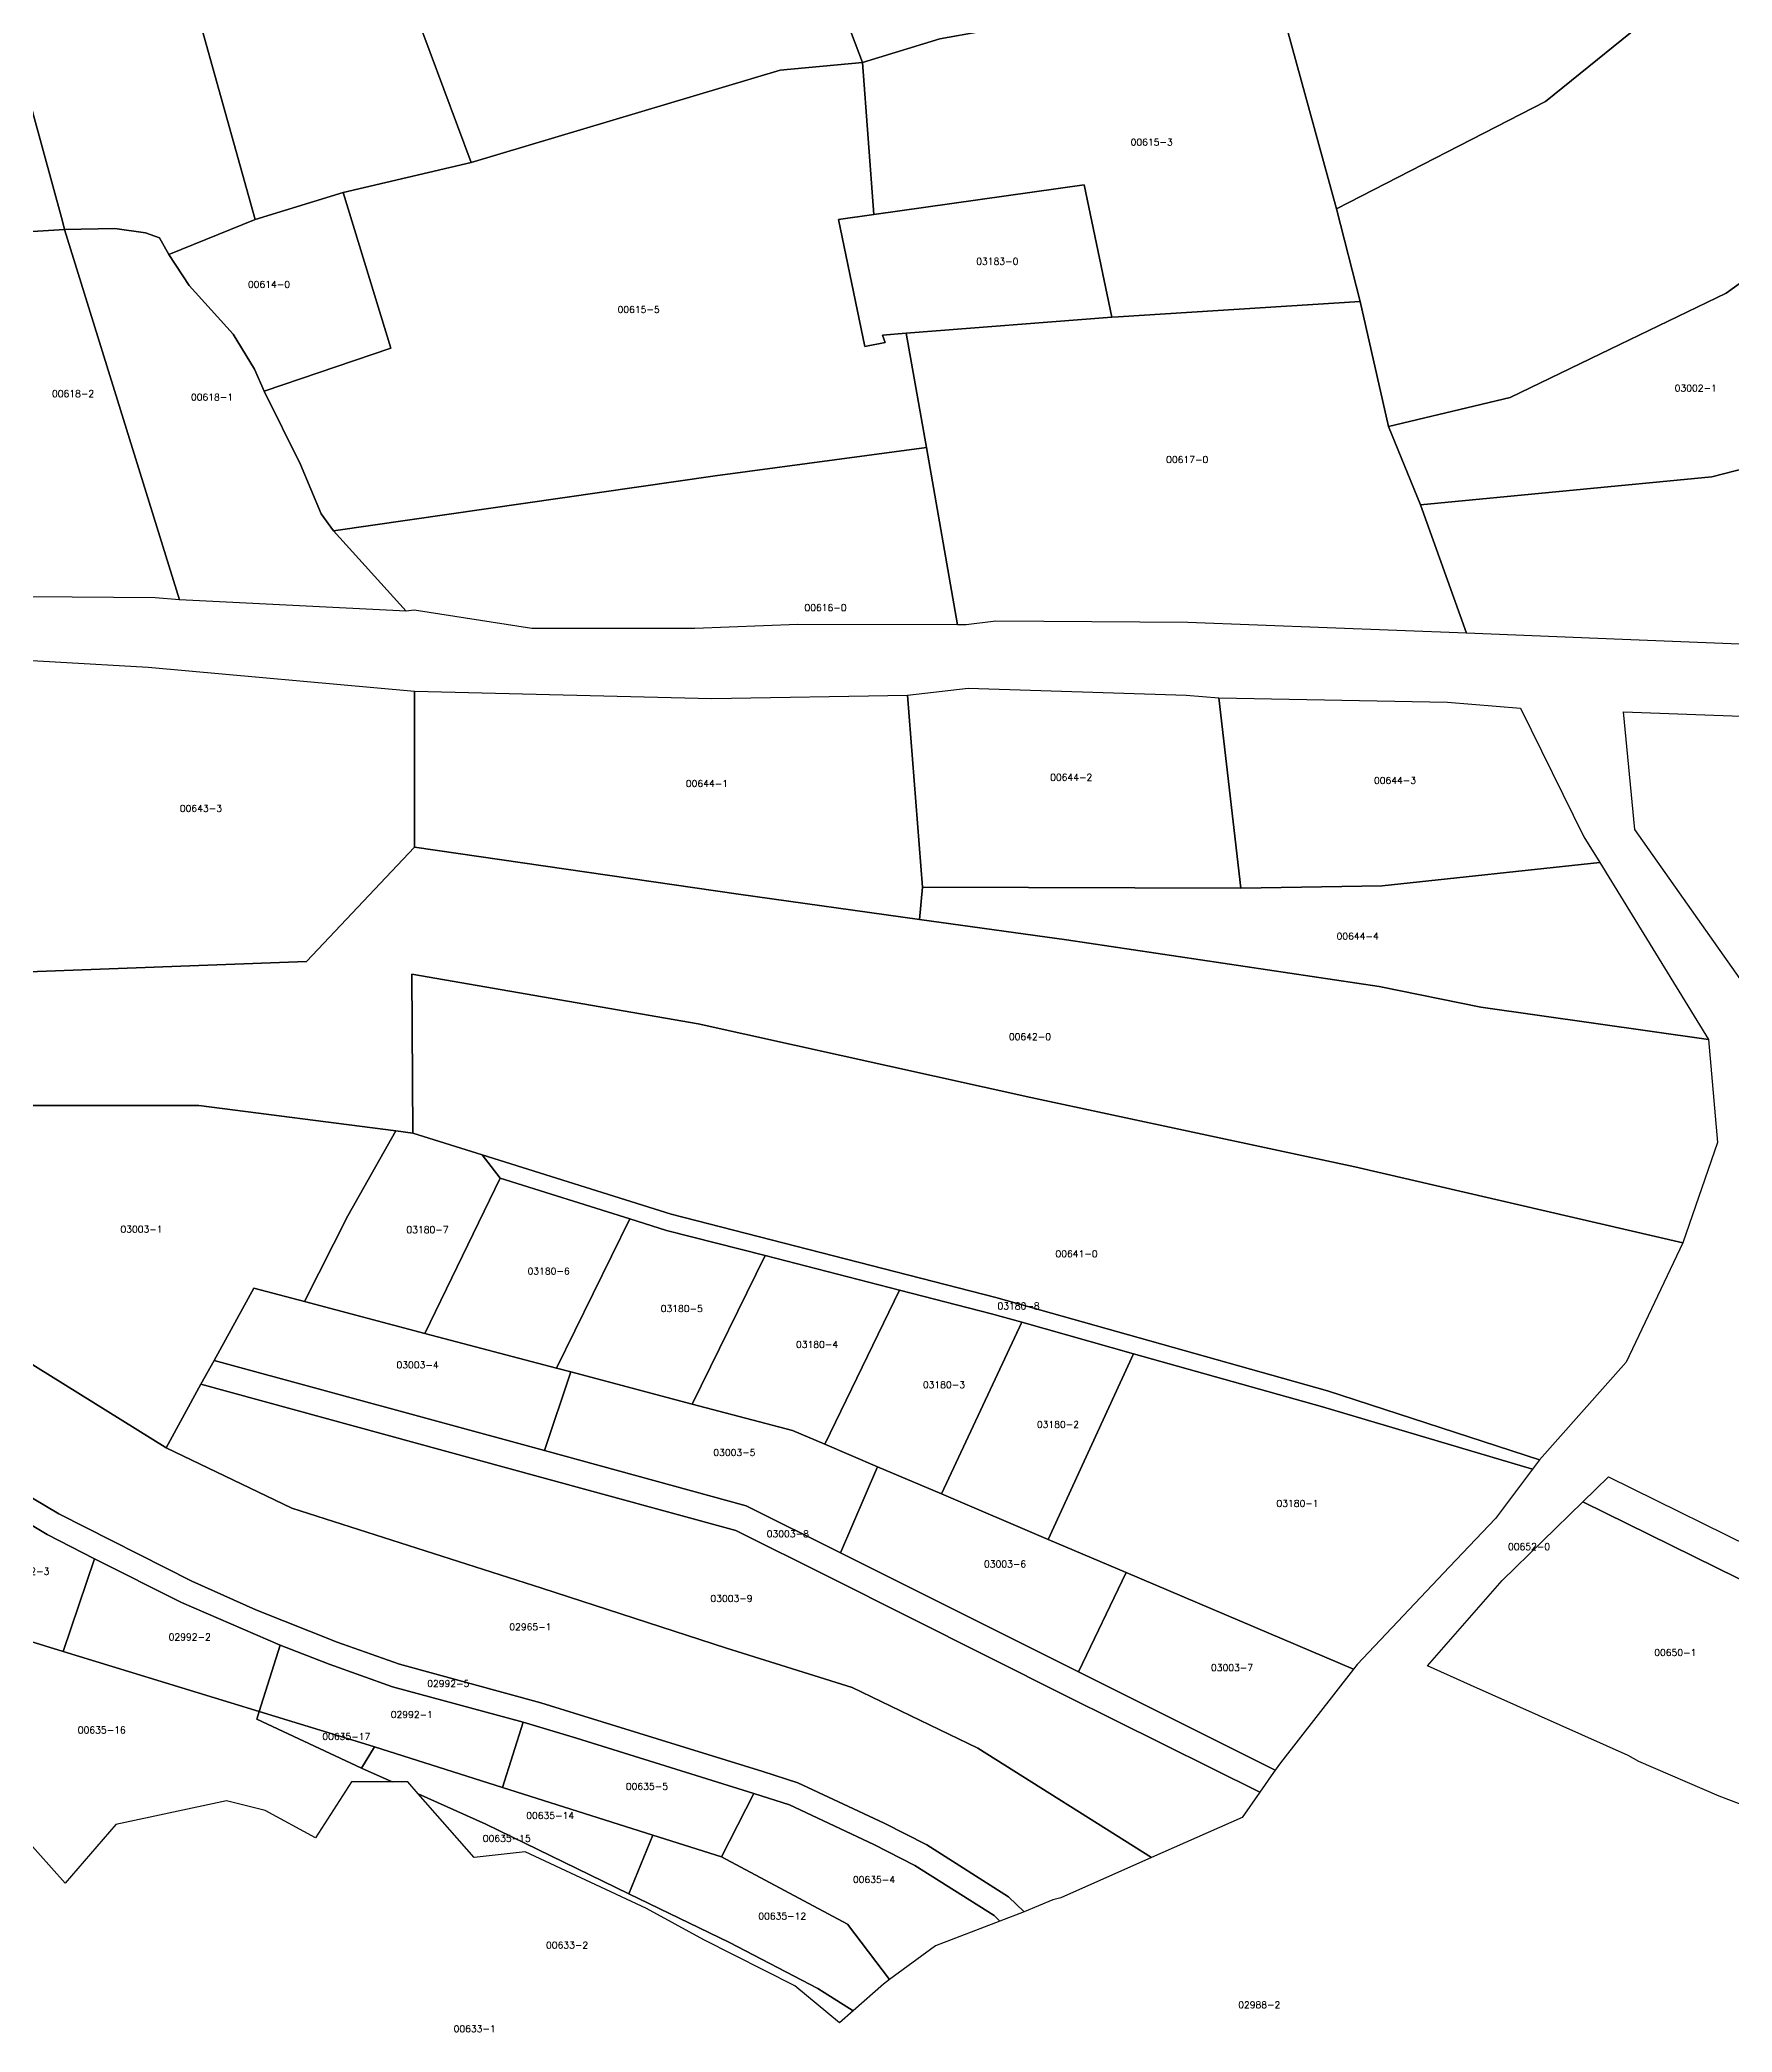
# Model space of a CAD drawing. Header units: metres. Extents: x 7423707 to 7427500, y 4706661 to 4708784.
# Drawn here: x 7424634.3 to 7424885.5, y 4706661.3 to 4706957 of the extents above; entities that cross this region are included whole.
import ezdxf

# ---------------------------------------------------------------- set-up
doc = ezdxf.new("R2010")
doc.units = ezdxf.units.M
doc.layers.add('Numrat_Parcelave', color=7, linetype='Continuous')
doc.layers.add('Parcelat_kadastrale2021', color=7, linetype='Continuous')
doc.styles.get("Standard").update_dxf_attribs({"font": 'simplex.shx'})

msp = doc.modelspace()

# ---------------------------------------------------------------- linework, layer by layer
at = {"layer": 'Parcelat_kadastrale2021'}
for points in [[(7424773.96, 4706958.27), (7424767.89, 4706957.22), (7424756.42, 4706953.69), (7424738.32, 4707001.32), (7424724.82, 4707038.64), (7424715.37, 4707062.19), (7424714.82, 4707064.23), (7424730.34, 4707072.36)], [(7424698.3, 4706938.86), (7424690.18, 4706960.61), (7424681, 4706985.99), (7424672.03, 4707016.98), (7424667.24, 4707033.89), (7424661.95, 4707049.69), (7424659.9, 4707055.2), (7424675.11, 4707058.17), (7424691.72, 4707060.39), (7424714.82, 4707064.23), (7424715.37, 4707062.19), (7424724.82, 4707038.64), (7424738.32, 4707001.32), (7424756.42, 4706953.69), (7424744.19, 4706952.54)], [(7424698.3, 4706938.86), (7424679.29, 4706934.37), (7424666.23, 4706930.4), (7424652.63, 4706979.12), (7424638.25, 4707025.39), (7424654.5, 4707032.66), (7424651.18, 4707041.44), (7424647.93, 4707050.63), (7424659.9, 4707055.2), (7424661.95, 4707049.69), (7424667.24, 4707033.89), (7424672.03, 4707016.98), (7424681, 4706985.99), (7424690.18, 4706960.61)], [(7424638.25, 4707025.39), (7424652.63, 4706979.12), (7424666.23, 4706930.4), (7424653.43, 4706925.2), (7424652.02, 4706927.66), (7424649.96, 4706928.39), (7424645.4, 4706929.03), (7424637.91, 4706928.88), (7424637.6, 4706930.15), (7424627.22, 4706967.97), (7424614.03, 4707018.23), (7424613.71, 4707019.45)], [(7424826.77, 4706931.96), (7424817.53, 4706965.71), (7424844.5, 4706988.7), (7424853.07, 4706997.14), (7424863.31, 4707025.82), (7424909.48, 4707002.86), (7424887.96, 4706977.59), (7424883.07, 4706972.07), (7424875.6, 4706962.27), (7424857.83, 4706947.88)], [(7424614.03, 4707018.23), (7424627.22, 4706967.97), (7424637.6, 4706930.15), (7424637.91, 4706928.88), (7424619.53, 4706927.76), (7424604.48, 4706926.23), (7424585.69, 4707004.7), (7424584.2, 4707010.92), (7424588.25, 4707010.38)], [(7424834.52, 4706899.67), (7424830.28, 4706918.23), (7424826.77, 4706931.96), (7424857.83, 4706947.88), (7424875.6, 4706962.27), (7424883.07, 4706972.07), (7424887.96, 4706977.59), (7424909.48, 4707002.86), (7424949.59, 4706983.89), (7424931.98, 4706957.5), (7424918.65, 4706944.37), (7424916.65, 4706942.41), (7424904.83, 4706933.94), (7424884.63, 4706919.46), (7424867.42, 4706911.15), (7424852.55, 4706903.94)], [(7424830.28, 4706918.23), (7424794.35, 4706915.95), (7424793.4, 4706915.87), (7424789.33, 4706935.55), (7424758.07, 4706931.12), (7424756.42, 4706953.69), (7424767.89, 4706957.22), (7424773.96, 4706958.27), (7424782.44, 4706959.72), (7424790.53, 4706961.11), (7424807.22, 4706963.97), (7424817.53, 4706965.71), (7424826.77, 4706931.96)], [(7424734.53, 4706892.32), (7424677.85, 4706884.17), (7424676.04, 4706886.7), (7424672.95, 4706894.04), (7424667.55, 4706904.92), (7424686.38, 4706911.29), (7424679.29, 4706934.37), (7424698.3, 4706938.86), (7424744.19, 4706952.54), (7424756.42, 4706953.69), (7424758.07, 4706931.12), (7424752.85, 4706930.38), (7424756.73, 4706911.51), (7424759.76, 4706912.11), (7424759.38, 4706913.22), (7424762.9, 4706913.49), (7424765.89, 4706896.56)], [(7424679.29, 4706934.37), (7424686.38, 4706911.29), (7424667.55, 4706904.92), (7424666.11, 4706908.19), (7424662.97, 4706913.35), (7424656.45, 4706920.6), (7424653.43, 4706925.2), (7424666.23, 4706930.4)], [(7424762.9, 4706913.49), (7424759.38, 4706913.22), (7424759.76, 4706912.11), (7424756.73, 4706911.51), (7424752.85, 4706930.38), (7424758.07, 4706931.12), (7424789.33, 4706935.55), (7424793.4, 4706915.87)], [(7424839.24, 4706888.04), (7424834.52, 4706899.67), (7424852.55, 4706903.94), (7424867.42, 4706911.15), (7424884.63, 4706919.46), (7424904.83, 4706933.94), (7424904.55, 4706907.7), (7424904.47, 4706897.9), (7424904.21, 4706897.77), (7424882.49, 4706892.17)], [(7424654.98, 4706873.92), (7424651.4, 4706874.24), (7424632.88, 4706874.37), (7424619.53, 4706927.76), (7424637.91, 4706928.88)], [(7424677.85, 4706884.17), (7424688.64, 4706872.23), (7424654.98, 4706873.92), (7424637.91, 4706928.88), (7424645.4, 4706929.03), (7424649.96, 4706928.39), (7424652.02, 4706927.66), (7424653.43, 4706925.2), (7424656.45, 4706920.6), (7424662.97, 4706913.35), (7424666.11, 4706908.19), (7424667.55, 4706904.92), (7424672.95, 4706894.04), (7424676.04, 4706886.7)], [(7424834.52, 4706899.67), (7424839.24, 4706888.04), (7424846.06, 4706869), (7424804.7, 4706870.56), (7424776.22, 4706870.74), (7424771.79, 4706870.24), (7424770.52, 4706870.24), (7424765.89, 4706896.56), (7424762.9, 4706913.49), (7424793.4, 4706915.87), (7424794.35, 4706915.95), (7424830.28, 4706918.23)], [(7424846.06, 4706869), (7424839.24, 4706888.04), (7424882.49, 4706892.17), (7424904.21, 4706897.77), (7424904.47, 4706897.9), (7424925.91, 4706908.28), (7424937.1, 4706913.7), (7424937.48, 4706913.89), (7424937.57, 4706913.75), (7424947.92, 4706917.04), (7424954.57, 4706895.46), (7424962.3, 4706864.69), (7424962.29, 4706864.69), (7424915.12, 4706866.2), (7424869.22, 4706868.02)], [(7424677.85, 4706884.17), (7424734.53, 4706892.32), (7424765.89, 4706896.56), (7424770.52, 4706870.24), (7424746.82, 4706870.26), (7424731.5, 4706869.66), (7424707.31, 4706869.68), (7424689.82, 4706872.4), (7424688.64, 4706872.23)], [(7424627.41, 4706818.24), (7424626.97, 4706822.25), (7424625.34, 4706837.94), (7424623.83, 4706851.13), (7424622.88, 4706862.03), (7424622.69, 4706865.51), (7424650.32, 4706863.92), (7424689.88, 4706860.36), (7424689.87, 4706837.2), (7424673.83, 4706820.24), (7424629.89, 4706818.59)], [(7424689.88, 4706860.36), (7424734.05, 4706859.28), (7424763.1, 4706859.78), (7424765.32, 4706831.28), (7424764.86, 4706826.47), (7424738.01, 4706830.26), (7424689.87, 4706837.2)], [(7424763.1, 4706859.78), (7424772.07, 4706860.8), (7424804.44, 4706859.78), (7424809.31, 4706859.39), (7424812.58, 4706831.13), (7424765.32, 4706831.28)], [(7424854.11, 4706857.83), (7424863.52, 4706838.77), (7424865.87, 4706834.96), (7424833.55, 4706831.49), (7424812.58, 4706831.13), (7424809.31, 4706859.39), (7424843.25, 4706858.76)], [(7424878.22, 4706778.48), (7424829.49, 4706789.78), (7424781.4, 4706800.06), (7424732.01, 4706810.98), (7424689.47, 4706818.37), (7424689.63, 4706794.77), (7424687.13, 4706795.09), (7424657.85, 4706798.89), (7424607.85, 4706798.87), (7424593.25, 4706807.48), (7424597.35, 4706814.03), (7424627.41, 4706818.24), (7424629.89, 4706818.59), (7424673.83, 4706820.24), (7424689.87, 4706837.2), (7424738.01, 4706830.26), (7424764.86, 4706826.47), (7424786.69, 4706823.47), (7424833.13, 4706816.51), (7424848.21, 4706813.47), (7424881.99, 4706808.68), (7424883.37, 4706793.38)], [(7424865.87, 4706834.96), (7424881.99, 4706808.68), (7424848.21, 4706813.47), (7424833.13, 4706816.51), (7424786.69, 4706823.47), (7424764.86, 4706826.47), (7424765.32, 4706831.28), (7424812.58, 4706831.13), (7424833.55, 4706831.49)], [(7424829.49, 4706789.78), (7424878.22, 4706778.48), (7424869.8, 4706760.79), (7424856.9, 4706746.28), (7424825.44, 4706756.53), (7424776.19, 4706770.37), (7424727.99, 4706782.74), (7424699.92, 4706791.54), (7424689.63, 4706794.77), (7424689.47, 4706818.37), (7424732.01, 4706810.98), (7424781.4, 4706800.06)], [(7424610.23, 4706774.61), (7424615.41, 4706781.03), (7424617.07, 4706786.95), (7424607.85, 4706798.87), (7424657.85, 4706798.89), (7424687.13, 4706795.09), (7424680, 4706782.47), (7424673.54, 4706769.78), (7424666.04, 4706771.76), (7424660.13, 4706761.01), (7424658.18, 4706757.51), (7424653.01, 4706748.08), (7424652.88, 4706748.14)], [(7424687.13, 4706795.09), (7424689.63, 4706794.77), (7424699.92, 4706791.54), (7424702.6, 4706788.08), (7424691.44, 4706765.05), (7424673.54, 4706769.78), (7424680, 4706782.47)], [(7424727.99, 4706782.74), (7424776.19, 4706770.37), (7424825.44, 4706756.53), (7424856.9, 4706746.28), (7424855.86, 4706744.89), (7424824.72, 4706754.14), (7424796.65, 4706762.03), (7424780.07, 4706766.69), (7424775.54, 4706767.96), (7424761.87, 4706771.47), (7424741.94, 4706776.58), (7424727.3, 4706780.33), (7424721.87, 4706782.04), (7424702.6, 4706788.08), (7424699.92, 4706791.54)], [(7424710.97, 4706759.88), (7424691.44, 4706765.05), (7424702.6, 4706788.08), (7424721.87, 4706782.04)], [(7424731.09, 4706754.56), (7424713.07, 4706759.33), (7424710.97, 4706759.88), (7424721.87, 4706782.04), (7424727.3, 4706780.33), (7424741.94, 4706776.58)], [(7424746.02, 4706750.62), (7424731.09, 4706754.56), (7424741.94, 4706776.58), (7424761.87, 4706771.47), (7424750.8, 4706748.58)], [(7424666.04, 4706771.76), (7424673.54, 4706769.78), (7424691.44, 4706765.05), (7424710.97, 4706759.88), (7424713.07, 4706759.33), (7424709.17, 4706747.64), (7424660.13, 4706761.01)], [(7424758.62, 4706745.25), (7424750.8, 4706748.58), (7424761.87, 4706771.47), (7424775.54, 4706767.96), (7424780.07, 4706766.69), (7424768.12, 4706741.21)], [(7424783.97, 4706734.47), (7424768.12, 4706741.21), (7424780.07, 4706766.69), (7424796.65, 4706762.03)], [(7424817.69, 4706700.21), (7424817.43, 4706699.84), (7424815.4, 4706696.93), (7424786.71, 4706711.21), (7424751.48, 4706728.84), (7424737.58, 4706735.78), (7424708.22, 4706743.81), (7424658.18, 4706757.51), (7424660.13, 4706761.01), (7424709.17, 4706747.64), (7424739.13, 4706739.46), (7424753.12, 4706732.47), (7424788.47, 4706714.8)], [(7424739.13, 4706739.46), (7424709.17, 4706747.64), (7424713.07, 4706759.33), (7424731.09, 4706754.56), (7424746.02, 4706750.62), (7424750.8, 4706748.58), (7424758.62, 4706745.25), (7424753.12, 4706732.47)], [(7424850.39, 4706737.59), (7424843.56, 4706730.38), (7424829.83, 4706715.88), (7424829.29, 4706715.19), (7424795.56, 4706729.54), (7424783.97, 4706734.47), (7424796.65, 4706762.03), (7424824.72, 4706754.14), (7424855.86, 4706744.89)], [(7424754.85, 4706712.5), (7424736.19, 4706718.33), (7424708.79, 4706727.21), (7424671.66, 4706739.08), (7424653.01, 4706748.08), (7424658.18, 4706757.51), (7424708.22, 4706743.81), (7424737.58, 4706735.78), (7424751.48, 4706728.84), (7424786.71, 4706711.21), (7424815.4, 4706696.93), (7424812.78, 4706693.19), (7424799.31, 4706687.24), (7424773.51, 4706703.47)], [(7424788.47, 4706714.8), (7424753.12, 4706732.47), (7424758.62, 4706745.25), (7424768.12, 4706741.21), (7424783.97, 4706734.47), (7424795.56, 4706729.54)], [(7424637.74, 4706717.83), (7424616.7, 4706724.31), (7424622.9, 4706742.59), (7424635.36, 4706735.18), (7424642.37, 4706731.57)], [(7424867.17, 4706743.77), (7424891.66, 4706731.7), (7424929.1, 4706717.77), (7424953.74, 4706708.29), (7424966.1, 4706704.12), (7424982.39, 4706698.51), (7425005.5, 4706689.63), (7425029.5, 4706679.41), (7425027.54, 4706674.81), (7425011.54, 4706681.62), (7425003.77, 4706684.93), (7424996.3, 4706687.8), (7424984.78, 4706692.23), (7424964.07, 4706699.52), (7424952.04, 4706703.58), (7424949.29, 4706704.64), (7424918.79, 4706716.27), (7424907.55, 4706720.45), (7424889.68, 4706727.1), (7424863.37, 4706740.06)], [(7424840.31, 4706715.7), (7424851.39, 4706728.38), (7424863.37, 4706740.06), (7424889.68, 4706727.1), (7424907.55, 4706720.45), (7424897.55, 4706691.04), (7424883.59, 4706696.35), (7424871.69, 4706701.51), (7424870.07, 4706702.41), (7424846.65, 4706712.83)], [(7424662.63, 4706710.22), (7424637.74, 4706717.83), (7424642.37, 4706731.57), (7424655.31, 4706725.08), (7424669.93, 4706718.78), (7424666.82, 4706708.92)], [(7424666.82, 4706708.92), (7424666.46, 4706707.78), (7424682.03, 4706700.51), (7424686.58, 4706698.46), (7424680.54, 4706698.46), (7424675.16, 4706690.16), (7424667.69, 4706694.21), (7424661.99, 4706695.66), (7424645.56, 4706692.13), (7424638, 4706683.42), (7424625.77, 4706697.11), (7424614.91, 4706704.76), (7424607.45, 4706707.04), (7424610.04, 4706720.1), (7424600.3, 4706729.32), (7424614.46, 4706725), (7424616.7, 4706724.31), (7424637.74, 4706717.83), (7424662.63, 4706710.22)], [(7424829.29, 4706715.19), (7424818.44, 4706701.28), (7424817.69, 4706700.21), (7424788.47, 4706714.8), (7424795.56, 4706729.54)], [(7424683.16, 4706703.92), (7424666.82, 4706708.92), (7424669.93, 4706718.78), (7424677.19, 4706715.92), (7424686.6, 4706712.59), (7424706.01, 4706707.32), (7424702.93, 4706697.64), (7424683.96, 4706703.67)], [(7424682.03, 4706700.51), (7424666.46, 4706707.78), (7424666.82, 4706708.92), (7424683.16, 4706703.92), (7424683.96, 4706703.67)], [(7424713.96, 4706704.94), (7424740.29, 4706696.77), (7424735.44, 4706687.35), (7424725.29, 4706690.56), (7424702.93, 4706697.64), (7424706.01, 4706707.32), (7424706.01, 4706707.32)], [(7424702.93, 4706697.64), (7424725.29, 4706690.56), (7424721.71, 4706681.87), (7424700.49, 4706692.18), (7424690.45, 4706696.71), (7424688.91, 4706698.46), (7424686.58, 4706698.46), (7424682.03, 4706700.51), (7424683.96, 4706703.67)], [(7424753, 4706662.72), (7424746.37, 4706668.21), (7424732.83, 4706675.03), (7424724.33, 4706679.69), (7424706.3, 4706688.09), (7424698.76, 4706687.26), (7424690.45, 4706696.71), (7424700.49, 4706692.18), (7424721.71, 4706681.87), (7424736.67, 4706674.64), (7424749.77, 4706667.81), (7424755.01, 4706664.5)], [(7424776.79, 4706677.81), (7424767.24, 4706674.13), (7424760.41, 4706669.12), (7424754.16, 4706677.33), (7424735.44, 4706687.35), (7424740.29, 4706696.77), (7424745.58, 4706695.07), (7424758.09, 4706689.19), (7424764.17, 4706686.08), (7424775.93, 4706678.65)], [(7424725.29, 4706690.56), (7424735.44, 4706687.35), (7424754.16, 4706677.33), (7424760.41, 4706669.12), (7424759.51, 4706668.46), (7424755.01, 4706664.5), (7424749.77, 4706667.81), (7424736.67, 4706674.64), (7424721.71, 4706681.87)]]:
    msp.add_lwpolyline(points, close=True, dxfattribs=at)
for points in [[(7425093.08, 4706794.48), (7425060.85, 4706794.05), (7425042.49, 4706793.27), (7425011.48, 4706795.07), (7424993.23, 4706795.83), (7424969.09, 4706797.22), (7424942.7, 4706798.4), (7424893.06, 4706803.55), (7424888.83, 4706814.63), (7424871.05, 4706839.86), (7424869.37, 4706857.28), (7424915.05, 4706855.62), (7424961.83, 4706854.8), (7424992.23, 4706851.66), (7425021.56, 4706845.05), (7425039.68, 4706838.31), (7425084.21, 4706824.28), (7425109.37, 4706819.29)], [(7424610.23, 4706774.61), (7424652.88, 4706748.14), (7424653.01, 4706748.08), (7424671.66, 4706739.08), (7424708.79, 4706727.21), (7424736.19, 4706718.33), (7424754.85, 4706712.5), (7424773.51, 4706703.47), (7424799.31, 4706687.24), (7424785.83, 4706681.28), (7424784.68, 4706680.94), (7424780.42, 4706679.2), (7424778.1, 4706681.41), (7424765.93, 4706689.14), (7424759.64, 4706692.35), (7424746.81, 4706698.32), (7424741.62, 4706700.02), (7424715.02, 4706708.24), (7424708.65, 4706710.22), (7424687.67, 4706715.95), (7424678.42, 4706719.19), (7424666.32, 4706723.99), (7424656.8, 4706728.25), (7424637.06, 4706738.24), (7424615.64, 4706750.97)], [(7424615.64, 4706750.97), (7424637.06, 4706738.24), (7424656.8, 4706728.25), (7424666.32, 4706723.99), (7424678.42, 4706719.19), (7424687.67, 4706715.95), (7424708.65, 4706710.22), (7424715.02, 4706708.24), (7424741.62, 4706700.02), (7424746.81, 4706698.32), (7424759.64, 4706692.35), (7424765.93, 4706689.14), (7424778.1, 4706681.41), (7424780.42, 4706679.2), (7424776.79, 4706677.81), (7424775.93, 4706678.65), (7424764.17, 4706686.08), (7424758.09, 4706689.19), (7424745.58, 4706695.07), (7424740.29, 4706696.77), (7424713.96, 4706704.94), (7424706.01, 4706707.32), (7424706.01, 4706707.32), (7424686.6, 4706712.59), (7424677.19, 4706715.92), (7424669.93, 4706718.78), (7424655.31, 4706725.08), (7424642.37, 4706731.57), (7424635.36, 4706735.18), (7424622.9, 4706742.59)]]:
    msp.add_lwpolyline(points, dxfattribs=at)

# ---------------------------------------------------------------- texts
at = {"layer": 'Numrat_Parcelave'}
for s, p in [('00615-3', (7424796.21, 4706941.36)), ('03183-0', (7424773.29, 4706923.67)), ('00614-0', (7424665.15, 4706920.25)), ('00615-5', (7424720.03, 4706916.52)), ('00618-2', (7424636.06, 4706904.03)), ('00618-1', (7424656.69, 4706903.51)), ('03002-1', (7424876.99, 4706904.85)), ('00617-0', (7424801.48, 4706894.24)), ('00616-0', (7424747.78, 4706872.27)), ('00644-2', (7424784.26, 4706847.08)), ('00644-1', (7424730.17, 4706846.16)), ('00644-3', (7424832.34, 4706846.62)), ('00643-3', (7424655.04, 4706842.47)), ('00644-4', (7424826.79, 4706823.5)), ('00642-0', (7424778.13, 4706808.58)), ('03003-1', (7424646.22, 4706780)), ('03180-7', (7424688.68, 4706779.94)), ('00641-0', (7424785.05, 4706776.36)), ('03180-6', (7424706.67, 4706773.79)), ('03180-5', (7424726.44, 4706768.22)), ('03180-8', (7424776.44, 4706768.61)), ('03180-4', (7424746.52, 4706762.9)), ('03003-4', (7424687.21, 4706759.86)), ('03180-3', (7424765.36, 4706756.92)), ('03180-2', (7424782.29, 4706751.03)), ('03003-5', (7424734.25, 4706746.86)), ('03180-1', (7424817.86, 4706739.31)), ('03003-8', (7424742.18, 4706734.79)), ('00652-0', (7424852.24, 4706732.89)), ('02992-3', (7424629.41, 4706729.22)), ('03003-6', (7424774.44, 4706730.31)), ('03003-9', (7424733.82, 4706725.2)), ('02965-1', (7424703.96, 4706720.98)), ('02992-2', (7424653.38, 4706719.48)), ('00650-1', (7424873.95, 4706717.17)), ('03003-7', (7424808.14, 4706714.93)), ('02992-5', (7424691.77, 4706712.57)), ('02992-1', (7424686.36, 4706707.97)), ('00635-16', (7424639.89, 4706705.67)), ('00635-17', (7424676.2, 4706704.7)), ('00635-5', (7424721.26, 4706697.3)), ('00635-14', (7424706.47, 4706692.97)), ('00635-15', (7424700.02, 4706689.58)), ('00635-4', (7424754.98, 4706683.47)), ('00635-12', (7424740.93, 4706678.05)), ('00633-2', (7424709.41, 4706673.74)), ('02988-2', (7424812.18, 4706664.88)), ('00633-1', (7424695.69, 4706661.32))]:
    msp.add_text(s, height=1, dxfattribs=at).set_placement(p)

doc.saveas('drawing.dxf')
